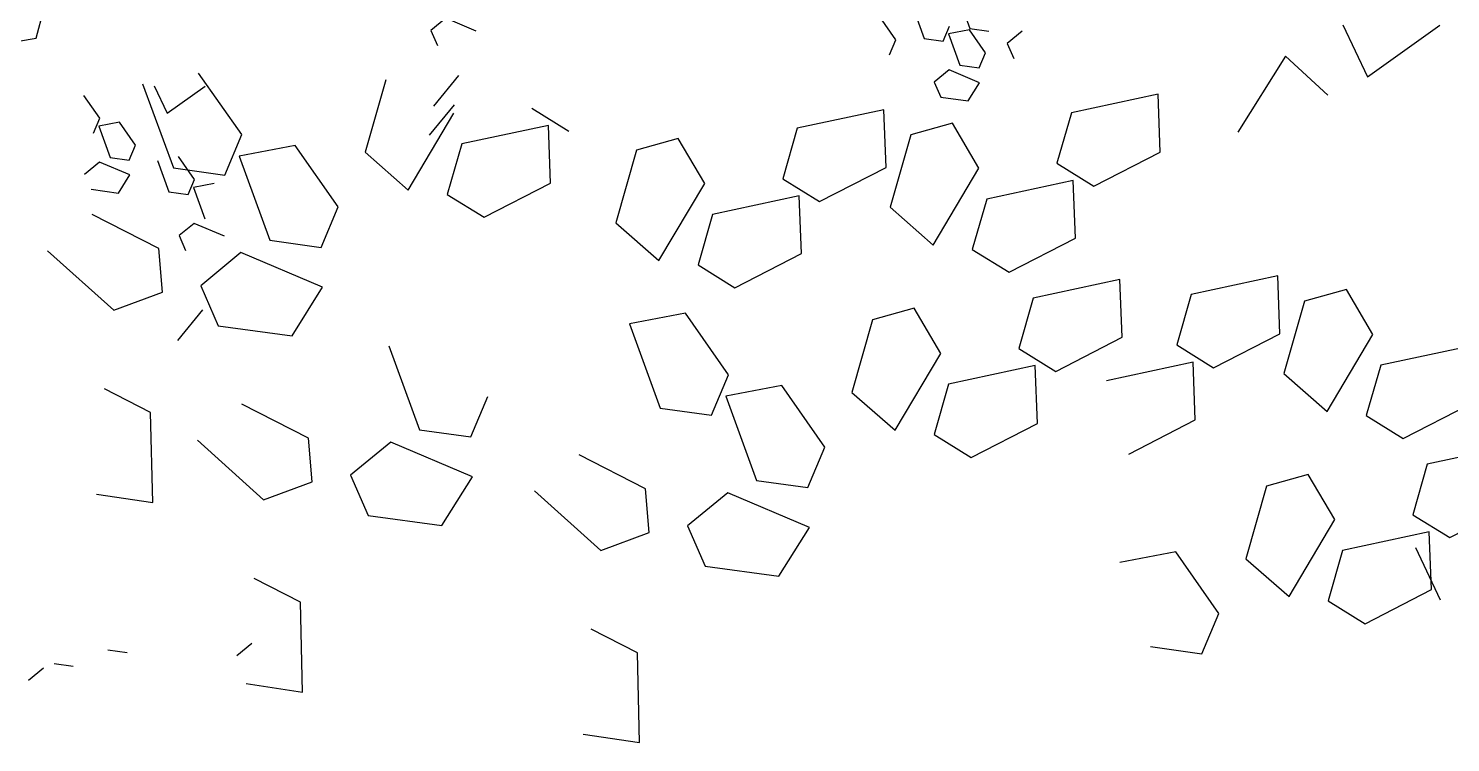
# Model space of a CAD drawing. Extents: x 1276.74 to 1279.76, y 698.05 to 701.22.
# Drawn here: x 1278.422 to 1279.061, y 699.391 to 699.713 of the extents above; entities that cross this region are included whole.
import ezdxf

# ---------------------------------------------------------------- set-up
doc = ezdxf.new("R2010")
doc.units = 0
doc.header["$LTSCALE"] = 0.05
doc.header["$MEASUREMENT"] = 0
doc.layers.get('0').update_dxf_attribs({"linetype": 'CONTINUOUS'})

msp = doc.modelspace()

# ---------------------------------------------------------------- linework, layer by layer
for p, q in [((1278.81949, 699.72251), (1278.82464, 699.70843)), ((1278.84002, 699.72691), (1278.84517, 699.71282)), ((1278.42526, 699.70851), (1278.4287, 699.72139)), ((1278.60951, 699.71749), (1278.60279, 699.71195)), ((1278.62317, 699.7117), (1278.60951, 699.71749)), ((1278.81188, 699.70781), (1278.80469, 699.71812)), ((1278.60279, 699.71195), (1278.60572, 699.70523)), ((1278.83322, 699.70723), (1278.83606, 699.71398)), ((1278.84498, 699.71219), (1278.83561, 699.71041)), ((1278.83561, 699.71041), (1278.84076, 699.69633)), ((1278.85218, 699.70188), (1278.84498, 699.71219)), ((1278.84517, 699.71282), (1278.85374, 699.71162)), ((1278.86874, 699.71159), (1278.86202, 699.70604)), ((1279.01301, 699.71457), (1279.02405, 699.69109)), ((1279.02405, 699.69109), (1279.05657, 699.7144)), ((1278.40832, 699.70562), (1278.42526, 699.70851)), ((1278.80904, 699.70105), (1278.81188, 699.70781)), ((1278.82464, 699.70843), (1278.83322, 699.70723)), ((1278.86202, 699.70604), (1278.86495, 699.69933)), ((1278.84934, 699.69513), (1278.85218, 699.70188)), ((1278.98716, 699.70034), (1278.96581, 699.66624)), ((1279.00617, 699.68287), (1278.98716, 699.70034)), ((1278.51765, 699.66508), (1278.49829, 699.69281)), ((1278.61526, 699.69163), (1278.604, 699.67792)), ((1278.83593, 699.69426), (1278.82921, 699.68871)), ((1278.84959, 699.68847), (1278.83593, 699.69426)), ((1278.84076, 699.69633), (1278.84934, 699.69513)), ((1278.47309, 699.68802), (1278.48694, 699.65014)), ((1278.47829, 699.68702), (1278.48408, 699.67469)), ((1278.48408, 699.67469), (1278.50116, 699.68693)), ((1278.58247, 699.68978), (1278.57317, 699.65714)), ((1278.82921, 699.68871), (1278.83214, 699.682)), ((1278.84448, 699.6803), (1278.84959, 699.68847)), ((1278.45382, 699.67247), (1278.44663, 699.68277)), ((1278.61325, 699.6785), (1278.60199, 699.66479)), ((1278.83214, 699.682), (1278.84448, 699.6803)), ((1278.92984, 699.68325), (1278.89088, 699.67488)), ((1278.93083, 699.65725), (1278.92984, 699.68325)), ((1278.45098, 699.66571), (1278.45382, 699.67247)), ((1278.59258, 699.64013), (1278.61313, 699.67474)), ((1278.64823, 699.67696), (1278.66483, 699.66664)), ((1278.80651, 699.6763), (1278.76755, 699.66793)), ((1278.8075, 699.6503), (1278.80651, 699.6763)), ((1278.89088, 699.67488), (1278.88436, 699.6522)), ((1278.46274, 699.67067), (1278.45338, 699.66889)), ((1278.45338, 699.66889), (1278.45852, 699.65481)), ((1278.46994, 699.66036), (1278.46274, 699.67067)), ((1278.51001, 699.64691), (1278.51765, 699.66508)), ((1278.65563, 699.66925), (1278.61667, 699.66088)), ((1278.65662, 699.64326), (1278.65563, 699.66925)), ((1278.76755, 699.66793), (1278.76103, 699.64525)), ((1278.81859, 699.66501), (1278.80929, 699.63237)), ((1278.83736, 699.67028), (1278.81859, 699.66501)), ((1278.84925, 699.64997), (1278.83736, 699.67028)), ((1278.4671, 699.65361), (1278.46994, 699.66036)), ((1278.54165, 699.66025), (1278.51645, 699.65546)), ((1278.56101, 699.63252), (1278.54165, 699.66025)), ((1278.61667, 699.66088), (1278.61015, 699.6382)), ((1278.71403, 699.66333), (1278.69526, 699.65807)), ((1278.72592, 699.64302), (1278.71403, 699.66333)), ((1278.45369, 699.65274), (1278.44698, 699.6472)), ((1278.46735, 699.64695), (1278.45369, 699.65274)), ((1278.45852, 699.65481), (1278.4671, 699.65361)), ((1278.4798, 699.65341), (1278.48495, 699.63933)), ((1278.49636, 699.64488), (1278.48917, 699.65519)), ((1278.51645, 699.65546), (1278.5303, 699.61758)), ((1278.57317, 699.65714), (1278.59258, 699.64013)), ((1278.69526, 699.65807), (1278.68596, 699.62542)), ((1278.88436, 699.6522), (1278.90096, 699.64187)), ((1278.90096, 699.64187), (1278.93083, 699.65725)), ((1278.46224, 699.63878), (1278.46735, 699.64695)), ((1278.48694, 699.65014), (1278.51001, 699.64691)), ((1278.77763, 699.63492), (1278.8075, 699.6503)), ((1278.8287, 699.61536), (1278.84925, 699.64997)), ((1278.44991, 699.64048), (1278.46224, 699.63878)), ((1278.48495, 699.63933), (1278.49352, 699.63813)), ((1278.49352, 699.63813), (1278.49636, 699.64488)), ((1278.50528, 699.64309), (1278.49592, 699.6413)), ((1278.49592, 699.6413), (1278.50106, 699.62722)), ((1278.62675, 699.62787), (1278.65662, 699.64326)), ((1278.70537, 699.60842), (1278.72592, 699.64302)), ((1278.76103, 699.64525), (1278.77763, 699.63492)), ((1278.89175, 699.64448), (1278.85279, 699.63611)), ((1278.89274, 699.61849), (1278.89175, 699.64448)), ((1278.61015, 699.6382), (1278.62675, 699.62787)), ((1278.76842, 699.63754), (1278.72946, 699.62917)), ((1278.76941, 699.61154), (1278.76842, 699.63754)), ((1278.85279, 699.63611), (1278.84627, 699.61343)), ((1278.48034, 699.61385), (1278.4504, 699.62909)), ((1278.55337, 699.61435), (1278.56101, 699.63252)), ((1278.72946, 699.62917), (1278.72294, 699.60648)), ((1278.80929, 699.63237), (1278.8287, 699.61536)), ((1278.49623, 699.62515), (1278.48952, 699.61961)), ((1278.50989, 699.61936), (1278.49623, 699.62515)), ((1278.68596, 699.62542), (1278.70537, 699.60842)), ((1278.48201, 699.59417), (1278.48034, 699.61385)), ((1278.48952, 699.61961), (1278.49245, 699.6129)), ((1278.5303, 699.61758), (1278.55337, 699.61435)), ((1278.86287, 699.60311), (1278.89274, 699.61849)), ((1278.43038, 699.61284), (1278.46015, 699.58601)), ((1278.5173, 699.612), (1278.49924, 699.5971)), ((1278.55405, 699.59643), (1278.5173, 699.612)), ((1278.73954, 699.59616), (1278.76941, 699.61154)), ((1278.84627, 699.61343), (1278.86287, 699.60311)), ((1278.72294, 699.60648), (1278.73954, 699.59616)), ((1278.98372, 699.60146), (1278.94476, 699.59309)), ((1278.98471, 699.57546), (1278.98372, 699.60146)), ((1278.49924, 699.5971), (1278.50711, 699.57903)), ((1278.54031, 699.57447), (1278.55405, 699.59643)), ((1278.91271, 699.59989), (1278.87375, 699.59152)), ((1278.9137, 699.57389), (1278.91271, 699.59989)), ((1279.01457, 699.59544), (1278.99581, 699.59017)), ((1279.02647, 699.57513), (1279.01457, 699.59544)), ((1278.46015, 699.58601), (1278.48201, 699.59417)), ((1278.87375, 699.59152), (1278.86723, 699.56884)), ((1278.94476, 699.59309), (1278.93824, 699.57041)), ((1278.99581, 699.59017), (1278.98651, 699.55753)), ((1278.49998, 699.58616), (1278.48872, 699.57245)), ((1278.71728, 699.58469), (1278.69208, 699.57989)), ((1278.73665, 699.55695), (1278.71728, 699.58469)), ((1278.80146, 699.58166), (1278.79216, 699.54901)), ((1278.82023, 699.58692), (1278.80146, 699.58166)), ((1278.83213, 699.56661), (1278.82023, 699.58692)), ((1278.50711, 699.57903), (1278.54031, 699.57447)), ((1278.69208, 699.57989), (1278.70593, 699.54201)), ((1278.95484, 699.56008), (1278.98471, 699.57546)), ((1278.58383, 699.57009), (1278.59768, 699.53221)), ((1278.88383, 699.55851), (1278.9137, 699.57389)), ((1278.93824, 699.57041), (1278.95484, 699.56008)), ((1279.00592, 699.54052), (1279.02647, 699.57513)), ((1279.06897, 699.56964), (1279.03001, 699.56127)), ((1278.81157, 699.53201), (1278.83213, 699.56661)), ((1278.86723, 699.56884), (1278.88383, 699.55851)), ((1278.94564, 699.56269), (1278.90667, 699.55433)), ((1278.94663, 699.5367), (1278.94564, 699.56269)), ((1278.729, 699.53879), (1278.73665, 699.55695)), ((1278.87462, 699.56113), (1278.83566, 699.55276)), ((1278.87561, 699.53513), (1278.87462, 699.56113)), ((1278.98651, 699.55753), (1279.00592, 699.54052)), ((1279.03001, 699.56127), (1279.02349, 699.53859)), ((1278.47668, 699.53994), (1278.45589, 699.55059)), ((1278.76065, 699.55212), (1278.73544, 699.54733)), ((1278.78001, 699.52439), (1278.76065, 699.55212)), ((1278.83566, 699.55276), (1278.82914, 699.53007)), ((1278.54772, 699.52849), (1278.51778, 699.54373)), ((1278.62075, 699.52899), (1278.6284, 699.54715)), ((1278.73544, 699.54733), (1278.74929, 699.50945)), ((1278.79216, 699.54901), (1278.81157, 699.53201)), ((1279.04009, 699.52826), (1279.06996, 699.54364)), ((1278.47767, 699.49955), (1278.47668, 699.53994)), ((1278.70593, 699.54201), (1278.729, 699.53879)), ((1279.02349, 699.53859), (1279.04009, 699.52826)), ((1278.59768, 699.53221), (1278.62075, 699.52899)), ((1278.84574, 699.51975), (1278.87561, 699.53513)), ((1278.91676, 699.52132), (1278.94663, 699.5367)), ((1278.49776, 699.52748), (1278.52754, 699.50065)), ((1278.54939, 699.50881), (1278.54772, 699.52849)), ((1278.58469, 699.52664), (1278.56662, 699.51173)), ((1278.62143, 699.51107), (1278.58469, 699.52664)), ((1278.77236, 699.50622), (1278.78001, 699.52439)), ((1278.82914, 699.53007), (1278.84574, 699.51975)), ((1279.08992, 699.52505), (1279.05096, 699.51668)), ((1278.69933, 699.50572), (1278.6694, 699.52096)), ((1278.56662, 699.51173), (1278.5745, 699.49367)), ((1278.99744, 699.51208), (1278.97868, 699.50682)), ((1279.00934, 699.49177), (1278.99744, 699.51208)), ((1279.05096, 699.51668), (1279.04445, 699.494)), ((1278.52754, 699.50065), (1278.54939, 699.50881)), ((1278.60769, 699.48911), (1278.62143, 699.51107)), ((1278.70101, 699.48604), (1278.69933, 699.50572)), ((1278.74929, 699.50945), (1278.77236, 699.50622)), ((1278.97868, 699.50682), (1278.96938, 699.47417)), ((1278.4523, 699.50332), (1278.47767, 699.49955)), ((1278.64937, 699.50471), (1278.67915, 699.47789)), ((1278.7363, 699.50388), (1278.71823, 699.48897)), ((1278.77305, 699.4883), (1278.7363, 699.50388)), ((1279.06104, 699.48367), (1279.09091, 699.49905)), ((1278.5745, 699.49367), (1278.60769, 699.48911)), ((1279.04445, 699.494), (1279.06104, 699.48367)), ((1278.67915, 699.47789), (1278.70101, 699.48604)), ((1278.71823, 699.48897), (1278.72611, 699.4709)), ((1278.7593, 699.46634), (1278.77305, 699.4883)), ((1278.98879, 699.45717), (1279.00934, 699.49177)), ((1279.05184, 699.48628), (1279.01288, 699.47792)), ((1279.05283, 699.46029), (1279.05184, 699.48628)), ((1278.93786, 699.47728), (1278.91266, 699.47249)), ((1278.95722, 699.44955), (1278.93786, 699.47728)), ((1278.96938, 699.47417), (1278.98879, 699.45717)), ((1279.01288, 699.47792), (1279.00636, 699.45523)), ((1279.04568, 699.47922), (1279.05672, 699.45574)), ((1278.72611, 699.4709), (1278.7593, 699.46634)), ((1278.54406, 699.45458), (1278.52327, 699.46523)), ((1279.02296, 699.44491), (1279.05283, 699.46029)), ((1278.54505, 699.41419), (1278.54406, 699.45458)), ((1279.00636, 699.45523), (1279.02296, 699.44491)), ((1278.94958, 699.43138), (1278.95722, 699.44955)), ((1278.69568, 699.43182), (1278.67489, 699.44247)), ((1278.52221, 699.43605), (1278.5155, 699.43051)), ((1278.92651, 699.43461), (1278.94958, 699.43138)), ((1278.4575, 699.43312), (1278.46608, 699.43192)), ((1278.69666, 699.39143), (1278.69568, 699.43182)), ((1278.42849, 699.42487), (1278.42178, 699.41933)), ((1278.43333, 699.42695), (1278.4419, 699.42575)), ((1278.51968, 699.41796), (1278.54505, 699.41419)), ((1278.67129, 699.39519), (1278.69666, 699.39143))]:
    msp.add_line(p, q)

doc.saveas('drawing.dxf')
